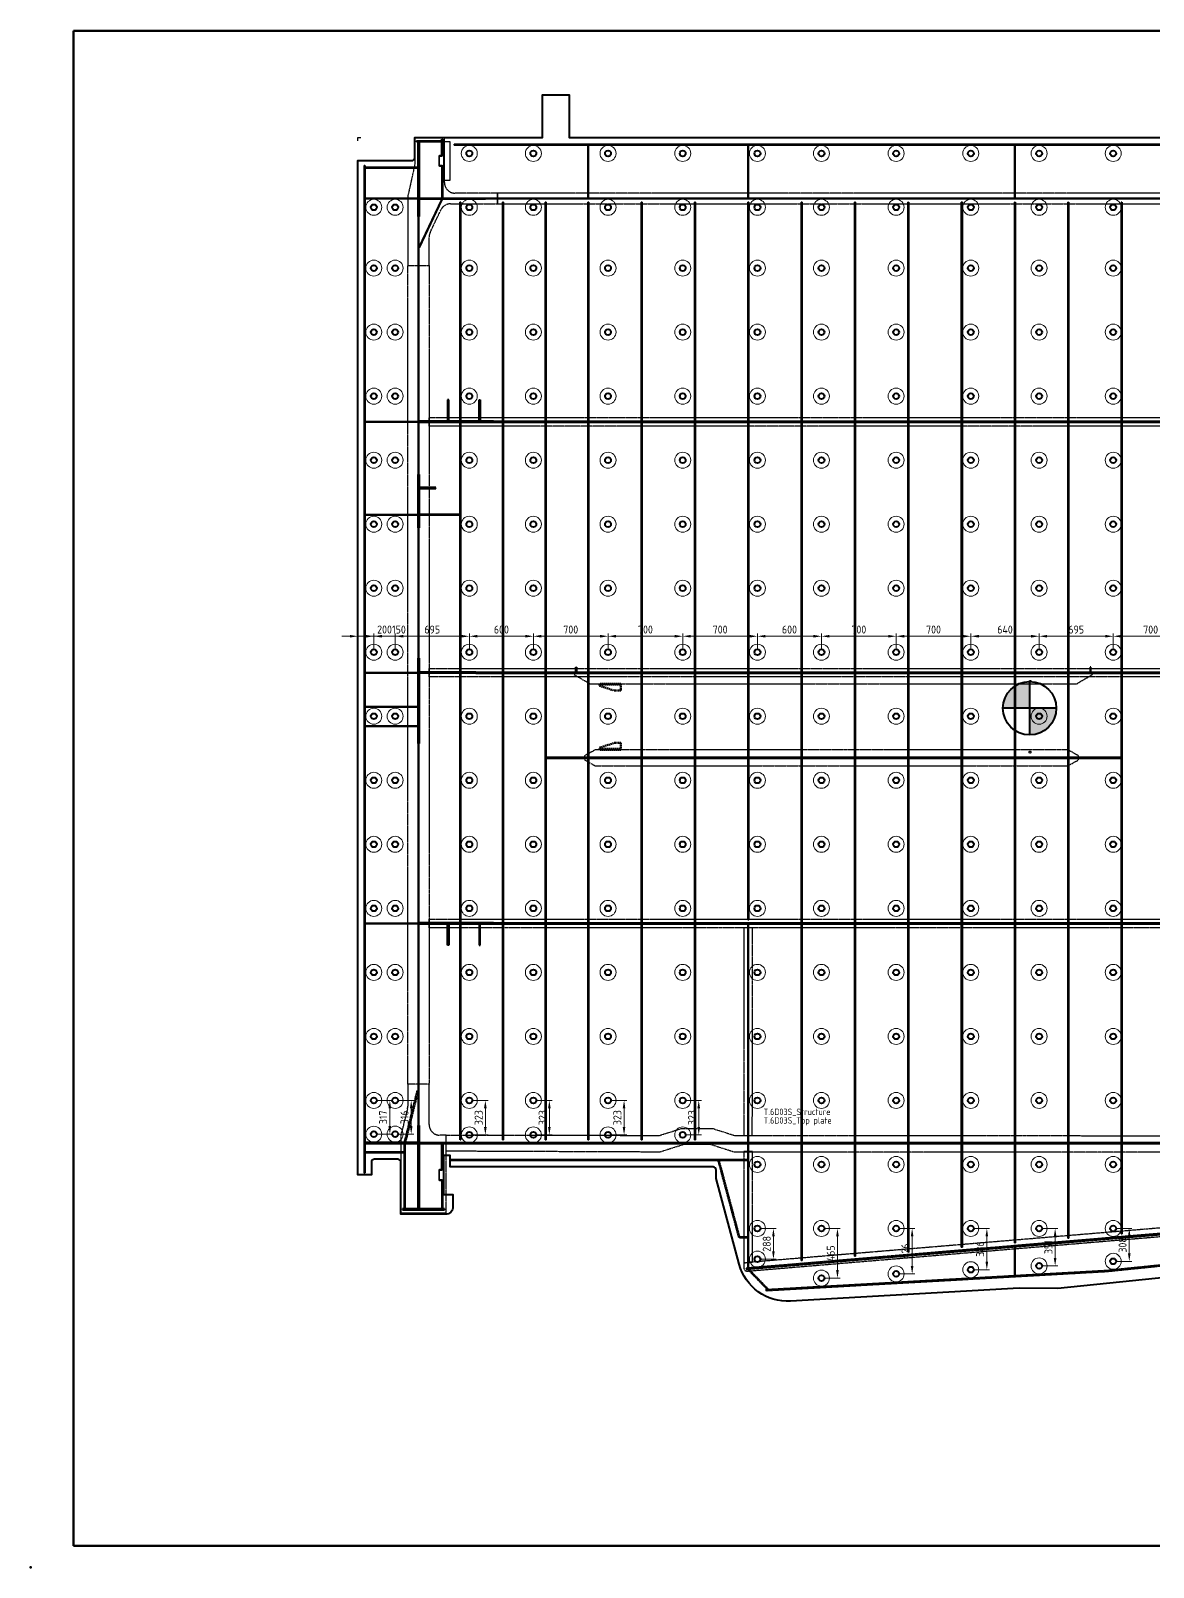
# Model space of a CAD drawing. Header units: millimetres. Extents: x 28536 to 76379, y -1004 to 16786.
# Drawn here: x 55404 to 65925, y 240 to 14640 of the extents above; entities that cross this region are included whole.
import ezdxf

# ---------------------------------------------------------------- set-up
doc = ezdxf.new("R2010")
doc.units = ezdxf.units.MM
for name, pattern in [('ACAD_ISO10W100', [18, 12, -3, 0, -3]), ('AM_ISO02W050', [7.5, 6, -1.5]), ('AM_ISO08W050', [18, 12, -1.5, 3, -1.5]), ('AM_ISO09W050', [22.5, 12, -1.5, 3, -1.5, 3, -1.5])]:
    doc.linetypes.add(name, pattern=pattern)
for name, color, linetype, lineweight in [('AM_BOR', 7, 'Continuous', 50), ('Mechanical-AM_0', 7, 'Continuous', 40), ('Mechanical-AM_11', 3, 'AM_ISO09W050', 25), ('Mechanical-AM_2', 40, 'ACAD_ISO10W100', 70), ('Mechanical-AM_3', 6, 'AM_ISO02W050', 35), ('Mechanical-AM_7', 4, 'AM_ISO08W050', 25), ('Mechanical-AM_9', 253, 'Continuous', 0)]:
    doc.layers.add(name, color=color, linetype=linetype, lineweight=lineweight)
doc.styles.add('ACISOTS', font='isocp.shx', dxfattribs={"height": 1})
doc.styles.get("Standard").update_dxf_attribs({"font": 'ISOCP.SHX'})
doc.dimstyles.new('AM_ISO', dxfattribs={"dimtxt": 3, "dimasz": 3, "dimexe": 1, "dimexo": 1, "dimgap": 1, "dimtad": 1, "dimdec": 0, "dimdsep": 46, "dimtxsty": 'Standard', "dimcen": 0, "dimclrd": 256, "dimclre": 256, "dimclrt": 2, "dimadec": 0, "dimazin": 2, "dimtp": 0.1, "dimtm": 0.1, "dimtfac": 0.71, "dimtdec": 0, "dimtmove": 0, "dimatfit": 3, "dimfxl": 1, "dimtzin": 0, "dimlwd": -1, "dimlwe": -1, "dimarcsym": 1})

# ---------------------------------------------------------------- blocks, each defined once
blk = doc.blocks.new('A1')
at = {"layer": 'AM_BOR', "color": 161}
for p, q in [((16, 576), (816, 576)), ((16, 8), (16, 576)), ((16, 8), (816, 8))]:
    blk.add_line(p, q, dxfattribs=at)
at = {"layer": 'AM_BOR'}
blk.add_point((0, 0), dxfattribs=at)
blk = doc.blocks.new('cover in closed box DN90xSCH40')
for points in [[(30, 51), (5, 51), (5, 45), (30, 45)], [(36, -48), (36, 48), (30, 48), (30, -48)], [(30, -45), (5, -45), (5, -51), (30, -51)]]:
    blk.add_lwpolyline(points, close=True)
for points in [[(5, 51), (2, 51), (5, 48)], [(30, 48), (30, 51), (33, 48)], [(5, -51), (5, -48), (2, -51)], [(30, -48), (30, -51), (33, -48)]]:
    blk.add_solid(points)
blk = doc.blocks.new('stop plate-tv')
blk.add_line((200, 9), (0, 9))
blk.add_lwpolyline([(0, 0), (200, 0), (200, 20), (60, 65), (0, 65)], close=True)
blk = doc.blocks.new('COG')
h = blk.add_hatch(color=256)
edge = h.paths.add_edge_path()
edge.add_line((0, 0), (0, 250))
edge.add_arc((0, 0), 250, 90, 180)
edge.add_line((-250, 0), (0, 0))
edge = h.paths.add_edge_path()
edge.add_line((250, 0), (0, 0))
edge.add_line((0, 0), (0, -250))
edge.add_arc((0, 0), 250, 270, 360)
for p, q in [((0, 250), (0, -250)), ((250, 0), (-250, 0))]:
    blk.add_line(p, q)
blk.add_circle((0, 0), 250)
blk = doc.blocks.new('*D644')
at = {"layer": 'Defpoints', "color": 0, "transparency": 16777216}
for p in [(58620, 8965), (58470, 8815), (58620, 8815)]:
    blk.add_point(p, dxfattribs=at)
at = {"layer": 'Mechanical-AM_9', "transparency": 16777216}
for p, q in [((58395, 8965), (58320, 8965)), ((58470, 8840), (58470, 8990)), ((58470, 8965), (58620, 8965)), ((58620, 8840), (58620, 8990)), ((58695, 8965), (58940, 8965))]:
    blk.add_line(p, q, dxfattribs=at)
for points in [[(58395, 8978), (58395, 8953), (58470, 8965)], [(58695, 8978), (58695, 8953), (58620, 8965)]]:
    blk.add_solid(points, dxfattribs=at)
at = {"layer": 'Mechanical-AM_9', "color": 2, "transparency": 16777216, "insert": (58855, 9028), "char_height": 75, "attachment_point": 5}
blk.add_mtext('150', dxfattribs=at)
blk = doc.blocks.new('*D645')
at = {"layer": 'Defpoints', "color": 0, "transparency": 16777216}
for p in [(58820, 8965), (58620, 8815), (58820, 8815)]:
    blk.add_point(p, dxfattribs=at)
at = {"layer": 'Mechanical-AM_9', "transparency": 16777216}
for p, q in [((58545, 8965), (58470, 8965)), ((58620, 8840), (58620, 8990)), ((58620, 8965), (58820, 8965)), ((58820, 8840), (58820, 8990)), ((58895, 8965), (58970, 8965))]:
    blk.add_line(p, q, dxfattribs=at)
for points in [[(58545, 8978), (58545, 8953), (58620, 8965)], [(58895, 8978), (58895, 8953), (58820, 8965)]]:
    blk.add_solid(points, dxfattribs=at)
at = {"layer": 'Mechanical-AM_9', "color": 2, "transparency": 16777216, "insert": (58720, 9028), "char_height": 75, "attachment_point": 5}
blk.add_mtext('200', dxfattribs=at)
blk = doc.blocks.new('*D646')
at = {"layer": 'Defpoints', "color": 0, "transparency": 16777216}
for p in [(59515, 8965), (58820, 8815), (59515, 8815)]:
    blk.add_point(p, dxfattribs=at)
at = {"layer": 'Mechanical-AM_9', "transparency": 16777216}
for p, q in [((58820, 8840), (58820, 8990)), ((58895, 8965), (59440, 8965)), ((59515, 8840), (59515, 8990))]:
    blk.add_line(p, q, dxfattribs=at)
for points in [[(58895, 8978), (58895, 8953), (58820, 8965)], [(59440, 8978), (59440, 8953), (59515, 8965)]]:
    blk.add_solid(points, dxfattribs=at)
at = {"layer": 'Mechanical-AM_9', "color": 2, "transparency": 16777216, "insert": (59167, 9028), "char_height": 75, "attachment_point": 5}
blk.add_mtext('695', dxfattribs=at)
blk = doc.blocks.new('*D647')
at = {"layer": 'Defpoints', "color": 0, "transparency": 16777216}
for p in [(60115, 8965), (59515, 8815), (60115, 8815)]:
    blk.add_point(p, dxfattribs=at)
at = {"layer": 'Mechanical-AM_9', "transparency": 16777216}
for p, q in [((59515, 8840), (59515, 8990)), ((59590, 8965), (60040, 8965)), ((60115, 8840), (60115, 8990))]:
    blk.add_line(p, q, dxfattribs=at)
for points in [[(59590, 8978), (59590, 8953), (59515, 8965)], [(60040, 8978), (60040, 8953), (60115, 8965)]]:
    blk.add_solid(points, dxfattribs=at)
at = {"layer": 'Mechanical-AM_9', "color": 2, "transparency": 16777216, "insert": (59815, 9028), "char_height": 75, "attachment_point": 5}
blk.add_mtext('600', dxfattribs=at)
blk = doc.blocks.new('*D648')
at = {"layer": 'Defpoints', "color": 0, "transparency": 16777216}
for p in [(60815, 8965), (60115, 8815), (60815, 8815)]:
    blk.add_point(p, dxfattribs=at)
at = {"layer": 'Mechanical-AM_9', "transparency": 16777216}
for p, q in [((60115, 8840), (60115, 8990)), ((60190, 8965), (60740, 8965)), ((60815, 8840), (60815, 8990))]:
    blk.add_line(p, q, dxfattribs=at)
for points in [[(60190, 8978), (60190, 8953), (60115, 8965)], [(60740, 8978), (60740, 8953), (60815, 8965)]]:
    blk.add_solid(points, dxfattribs=at)
at = {"layer": 'Mechanical-AM_9', "color": 2, "transparency": 16777216, "insert": (60465, 9028), "char_height": 75, "attachment_point": 5}
blk.add_mtext('700', dxfattribs=at)
blk = doc.blocks.new('*D649')
at = {"layer": 'Defpoints', "color": 0, "transparency": 16777216}
for p in [(61515, 8965), (60815, 8815), (61515, 8815)]:
    blk.add_point(p, dxfattribs=at)
at = {"layer": 'Mechanical-AM_9', "transparency": 16777216}
for p, q in [((60815, 8840), (60815, 8990)), ((60890, 8965), (61440, 8965)), ((61515, 8840), (61515, 8990))]:
    blk.add_line(p, q, dxfattribs=at)
for points in [[(60890, 8978), (60890, 8953), (60815, 8965)], [(61440, 8978), (61440, 8953), (61515, 8965)]]:
    blk.add_solid(points, dxfattribs=at)
at = {"layer": 'Mechanical-AM_9', "color": 2, "transparency": 16777216, "insert": (61165, 9028), "char_height": 75, "attachment_point": 5}
blk.add_mtext('700', dxfattribs=at)
blk = doc.blocks.new('*D650')
at = {"layer": 'Defpoints', "color": 0, "transparency": 16777216}
for p in [(62215, 8965), (61515, 8815), (62215, 8815)]:
    blk.add_point(p, dxfattribs=at)
at = {"layer": 'Mechanical-AM_9', "transparency": 16777216}
for p, q in [((61515, 8840), (61515, 8990)), ((61590, 8965), (62140, 8965)), ((62215, 8840), (62215, 8990))]:
    blk.add_line(p, q, dxfattribs=at)
for points in [[(61590, 8978), (61590, 8953), (61515, 8965)], [(62140, 8978), (62140, 8953), (62215, 8965)]]:
    blk.add_solid(points, dxfattribs=at)
at = {"layer": 'Mechanical-AM_9', "color": 2, "transparency": 16777216, "insert": (61865, 9028), "char_height": 75, "attachment_point": 5}
blk.add_mtext('700', dxfattribs=at)
blk = doc.blocks.new('*D651')
at = {"layer": 'Defpoints', "color": 0, "transparency": 16777216}
for p in [(62815, 8965), (62215, 8815), (62815, 8815)]:
    blk.add_point(p, dxfattribs=at)
at = {"layer": 'Mechanical-AM_9', "transparency": 16777216}
for p, q in [((62215, 8840), (62215, 8990)), ((62290, 8965), (62740, 8965)), ((62815, 8840), (62815, 8990))]:
    blk.add_line(p, q, dxfattribs=at)
for points in [[(62290, 8978), (62290, 8953), (62215, 8965)], [(62740, 8978), (62740, 8953), (62815, 8965)]]:
    blk.add_solid(points, dxfattribs=at)
at = {"layer": 'Mechanical-AM_9', "color": 2, "transparency": 16777216, "insert": (62515, 9028), "char_height": 75, "attachment_point": 5}
blk.add_mtext('600', dxfattribs=at)
blk = doc.blocks.new('*D652')
at = {"layer": 'Defpoints', "color": 0, "transparency": 16777216}
for p in [(63515, 8965), (62815, 8815), (63515, 8815)]:
    blk.add_point(p, dxfattribs=at)
at = {"layer": 'Mechanical-AM_9', "transparency": 16777216}
for p, q in [((62815, 8840), (62815, 8990)), ((62890, 8965), (63440, 8965)), ((63515, 8840), (63515, 8990))]:
    blk.add_line(p, q, dxfattribs=at)
for points in [[(62890, 8978), (62890, 8953), (62815, 8965)], [(63440, 8978), (63440, 8953), (63515, 8965)]]:
    blk.add_solid(points, dxfattribs=at)
at = {"layer": 'Mechanical-AM_9', "color": 2, "transparency": 16777216, "insert": (63165, 9028), "char_height": 75, "attachment_point": 5}
blk.add_mtext('700', dxfattribs=at)
blk = doc.blocks.new('*D653')
at = {"layer": 'Defpoints', "color": 0, "transparency": 16777216}
for p in [(64215, 8965), (63515, 8815), (64215, 8815)]:
    blk.add_point(p, dxfattribs=at)
at = {"layer": 'Mechanical-AM_9', "transparency": 16777216}
for p, q in [((63515, 8840), (63515, 8990)), ((63590, 8965), (64140, 8965)), ((64215, 8840), (64215, 8990))]:
    blk.add_line(p, q, dxfattribs=at)
for points in [[(63590, 8978), (63590, 8953), (63515, 8965)], [(64140, 8978), (64140, 8953), (64215, 8965)]]:
    blk.add_solid(points, dxfattribs=at)
at = {"layer": 'Mechanical-AM_9', "color": 2, "transparency": 16777216, "insert": (63865, 9028), "char_height": 75, "attachment_point": 5}
blk.add_mtext('700', dxfattribs=at)
blk = doc.blocks.new('*D654')
at = {"layer": 'Defpoints', "color": 0, "transparency": 16777216}
for p in [(64855, 8965), (64215, 8815), (64855, 8815)]:
    blk.add_point(p, dxfattribs=at)
at = {"layer": 'Mechanical-AM_9', "transparency": 16777216}
for p, q in [((64215, 8840), (64215, 8990)), ((64290, 8965), (64780, 8965)), ((64855, 8840), (64855, 8990))]:
    blk.add_line(p, q, dxfattribs=at)
for points in [[(64290, 8978), (64290, 8953), (64215, 8965)], [(64780, 8978), (64780, 8953), (64855, 8965)]]:
    blk.add_solid(points, dxfattribs=at)
at = {"layer": 'Mechanical-AM_9', "color": 2, "transparency": 16777216, "insert": (64535, 9028), "char_height": 75, "attachment_point": 5}
blk.add_mtext('640', dxfattribs=at)
blk = doc.blocks.new('*D655')
at = {"layer": 'Defpoints', "color": 0, "transparency": 16777216}
for p in [(65550, 8965), (64855, 8815), (65550, 8815)]:
    blk.add_point(p, dxfattribs=at)
at = {"layer": 'Mechanical-AM_9', "transparency": 16777216}
for p, q in [((64855, 8840), (64855, 8990)), ((64930, 8965), (65475, 8965)), ((65550, 8840), (65550, 8990))]:
    blk.add_line(p, q, dxfattribs=at)
for points in [[(64930, 8978), (64930, 8953), (64855, 8965)], [(65475, 8978), (65475, 8953), (65550, 8965)]]:
    blk.add_solid(points, dxfattribs=at)
at = {"layer": 'Mechanical-AM_9', "color": 2, "transparency": 16777216, "insert": (65202, 9028), "char_height": 75, "attachment_point": 5}
blk.add_mtext('695', dxfattribs=at)
blk = doc.blocks.new('*D656')
at = {"layer": 'Defpoints', "color": 0, "transparency": 16777216}
for p in [(66250, 8965), (65550, 8815), (66250, 8815)]:
    blk.add_point(p, dxfattribs=at)
at = {"layer": 'Mechanical-AM_9', "transparency": 16777216}
for p, q in [((65550, 8840), (65550, 8990)), ((65625, 8965), (66175, 8965)), ((66250, 8840), (66250, 8990))]:
    blk.add_line(p, q, dxfattribs=at)
for points in [[(65625, 8978), (65625, 8953), (65550, 8965)], [(66175, 8978), (66175, 8953), (66250, 8965)]]:
    blk.add_solid(points, dxfattribs=at)
at = {"layer": 'Mechanical-AM_9', "color": 2, "transparency": 16777216, "insert": (65900, 9028), "char_height": 75, "attachment_point": 5}
blk.add_mtext('700', dxfattribs=at)
blk = doc.blocks.new('*D685')
at = {"layer": 'Defpoints', "color": 0, "transparency": 16777216}
for p in [(64855, 3415), (64855, 3064), (65005, 3064)]:
    blk.add_point(p, dxfattribs=at)
at = {"layer": 'Mechanical-AM_9', "transparency": 16777216}
for p, q in [((64880, 3415), (65030, 3415)), ((65005, 3340), (65005, 3139)), ((64880, 3064), (65030, 3064))]:
    blk.add_line(p, q, dxfattribs=at)
for points in [[(64992, 3340), (65017, 3340), (65005, 3415)], [(64992, 3139), (65017, 3139), (65005, 3064)]]:
    blk.add_solid(points, dxfattribs=at)
at = {"layer": 'Mechanical-AM_9', "color": 2, "transparency": 16777216, "insert": (64942, 3240), "char_height": 75, "attachment_point": 5, "rotation": 90}
blk.add_mtext('351', dxfattribs=at)
blk = doc.blocks.new('*D686')
at = {"layer": 'Defpoints', "color": 0, "transparency": 16777216}
for p in [(65550, 3415), (65550, 3107), (65700, 3107)]:
    blk.add_point(p, dxfattribs=at)
at = {"layer": 'Mechanical-AM_9', "transparency": 16777216}
for p, q in [((65575, 3415), (65725, 3415)), ((65700, 3340), (65700, 3182)), ((65575, 3107), (65725, 3107))]:
    blk.add_line(p, q, dxfattribs=at)
for points in [[(65687, 3340), (65712, 3340), (65700, 3415)], [(65687, 3182), (65712, 3182), (65700, 3107)]]:
    blk.add_solid(points, dxfattribs=at)
at = {"layer": 'Mechanical-AM_9', "color": 2, "transparency": 16777216, "insert": (65637, 3261), "char_height": 75, "attachment_point": 5, "rotation": 90}
blk.add_mtext('308', dxfattribs=at)
blk = doc.blocks.new('*D698')
at = {"layer": 'Defpoints', "color": 0, "transparency": 16777216}
for p in [(64215, 3415), (64215, 3029), (64365, 3029)]:
    blk.add_point(p, dxfattribs=at)
at = {"layer": 'Mechanical-AM_9', "transparency": 16777216}
for p, q in [((64240, 3415), (64390, 3415)), ((64365, 3340), (64365, 3104)), ((64240, 3029), (64390, 3029))]:
    blk.add_line(p, q, dxfattribs=at)
for points in [[(64352, 3340), (64377, 3340), (64365, 3415)], [(64352, 3104), (64377, 3104), (64365, 3029)]]:
    blk.add_solid(points, dxfattribs=at)
at = {"layer": 'Mechanical-AM_9', "color": 2, "transparency": 16777216, "insert": (64302, 3222), "char_height": 75, "attachment_point": 5, "rotation": 90}
blk.add_mtext('386', dxfattribs=at)
blk = doc.blocks.new('*D699')
at = {"layer": 'Defpoints', "color": 0, "transparency": 16777216}
for p in [(63515, 3415), (63515, 2989), (63665, 2989)]:
    blk.add_point(p, dxfattribs=at)
at = {"layer": 'Mechanical-AM_9', "transparency": 16777216}
for p, q in [((63540, 3415), (63690, 3415)), ((63665, 3340), (63665, 3064)), ((63540, 2989), (63690, 2989))]:
    blk.add_line(p, q, dxfattribs=at)
for points in [[(63652, 3340), (63677, 3340), (63665, 3415)], [(63652, 3064), (63677, 3064), (63665, 2989)]]:
    blk.add_solid(points, dxfattribs=at)
at = {"layer": 'Mechanical-AM_9', "color": 2, "transparency": 16777216, "insert": (63602, 3202), "char_height": 75, "attachment_point": 5, "rotation": 90}
blk.add_mtext('426', dxfattribs=at)
blk = doc.blocks.new('*D700')
at = {"layer": 'Defpoints', "color": 0, "transparency": 16777216}
for p in [(62815, 3415), (62815, 2950), (62965, 2950)]:
    blk.add_point(p, dxfattribs=at)
at = {"layer": 'Mechanical-AM_9', "transparency": 16777216}
for p, q in [((62840, 3415), (62990, 3415)), ((62965, 3340), (62965, 3025)), ((62840, 2950), (62990, 2950))]:
    blk.add_line(p, q, dxfattribs=at)
for points in [[(62952, 3340), (62977, 3340), (62965, 3415)], [(62952, 3025), (62977, 3025), (62965, 2950)]]:
    blk.add_solid(points, dxfattribs=at)
at = {"layer": 'Mechanical-AM_9', "color": 2, "transparency": 16777216, "insert": (62902, 3182), "char_height": 75, "attachment_point": 5, "rotation": 90}
blk.add_mtext('465', dxfattribs=at)
blk = doc.blocks.new('*D701')
at = {"layer": 'Defpoints', "color": 0, "transparency": 16777216}
for p in [(62215, 3415), (62215, 3127), (62365, 3127)]:
    blk.add_point(p, dxfattribs=at)
at = {"layer": 'Mechanical-AM_9', "transparency": 16777216}
for p, q in [((62240, 3415), (62390, 3415)), ((62365, 3340), (62365, 3202)), ((62240, 3127), (62390, 3127))]:
    blk.add_line(p, q, dxfattribs=at)
for points in [[(62352, 3340), (62377, 3340), (62365, 3415)], [(62352, 3202), (62377, 3202), (62365, 3127)]]:
    blk.add_solid(points, dxfattribs=at)
at = {"layer": 'Mechanical-AM_9', "color": 2, "transparency": 16777216, "insert": (62302, 3271), "char_height": 75, "attachment_point": 5, "rotation": 90}
blk.add_mtext('288', dxfattribs=at)
blk = doc.blocks.new('*D702')
at = {"layer": 'Defpoints', "color": 0, "transparency": 16777216}
for p in [(61515, 4615), (61515, 4292), (61665, 4292)]:
    blk.add_point(p, dxfattribs=at)
at = {"layer": 'Mechanical-AM_9', "transparency": 16777216}
for p, q in [((61540, 4615), (61690, 4615)), ((61665, 4540), (61665, 4367)), ((61540, 4292), (61690, 4292))]:
    blk.add_line(p, q, dxfattribs=at)
for points in [[(61652, 4540), (61677, 4540), (61665, 4615)], [(61652, 4367), (61677, 4367), (61665, 4292)]]:
    blk.add_solid(points, dxfattribs=at)
at = {"layer": 'Mechanical-AM_9', "color": 2, "transparency": 16777216, "insert": (61602, 4454), "char_height": 75, "attachment_point": 5, "rotation": 90}
blk.add_mtext('323', dxfattribs=at)
blk = doc.blocks.new('*D703')
at = {"layer": 'Defpoints', "color": 0, "transparency": 16777216}
for p in [(60815, 4615), (60815, 4292), (60965, 4292)]:
    blk.add_point(p, dxfattribs=at)
at = {"layer": 'Mechanical-AM_9', "transparency": 16777216}
for p, q in [((60840, 4615), (60990, 4615)), ((60965, 4540), (60965, 4367)), ((60840, 4292), (60990, 4292))]:
    blk.add_line(p, q, dxfattribs=at)
for points in [[(60952, 4540), (60977, 4540), (60965, 4615)], [(60952, 4367), (60977, 4367), (60965, 4292)]]:
    blk.add_solid(points, dxfattribs=at)
at = {"layer": 'Mechanical-AM_9', "color": 2, "transparency": 16777216, "insert": (60902, 4454), "char_height": 75, "attachment_point": 5, "rotation": 90}
blk.add_mtext('323', dxfattribs=at)
blk = doc.blocks.new('*D704')
at = {"layer": 'Defpoints', "color": 0, "transparency": 16777216}
for p in [(60115, 4615), (60115, 4292), (60265, 4292)]:
    blk.add_point(p, dxfattribs=at)
at = {"layer": 'Mechanical-AM_9', "transparency": 16777216}
for p, q in [((60140, 4615), (60290, 4615)), ((60265, 4540), (60265, 4367)), ((60140, 4292), (60290, 4292))]:
    blk.add_line(p, q, dxfattribs=at)
for points in [[(60252, 4540), (60277, 4540), (60265, 4615)], [(60252, 4367), (60277, 4367), (60265, 4292)]]:
    blk.add_solid(points, dxfattribs=at)
at = {"layer": 'Mechanical-AM_9', "color": 2, "transparency": 16777216, "insert": (60202, 4454), "char_height": 75, "attachment_point": 5, "rotation": 90}
blk.add_mtext('323', dxfattribs=at)
blk = doc.blocks.new('*D705')
at = {"layer": 'Defpoints', "color": 0, "transparency": 16777216}
for p in [(59515, 4615), (59515, 4292), (59665, 4292)]:
    blk.add_point(p, dxfattribs=at)
at = {"layer": 'Mechanical-AM_9', "transparency": 16777216}
for p, q in [((59540, 4615), (59690, 4615)), ((59665, 4540), (59665, 4367)), ((59540, 4292), (59690, 4292))]:
    blk.add_line(p, q, dxfattribs=at)
for points in [[(59652, 4540), (59677, 4540), (59665, 4615)], [(59652, 4367), (59677, 4367), (59665, 4292)]]:
    blk.add_solid(points, dxfattribs=at)
at = {"layer": 'Mechanical-AM_9', "color": 2, "transparency": 16777216, "insert": (59602, 4454), "char_height": 75, "attachment_point": 5, "rotation": 90}
blk.add_mtext('323', dxfattribs=at)
blk = doc.blocks.new('*D706')
at = {"layer": 'Defpoints', "color": 0, "transparency": 16777216}
for p in [(58620, 4615), (58620, 4299), (58770, 4299)]:
    blk.add_point(p, dxfattribs=at)
at = {"layer": 'Mechanical-AM_9', "transparency": 16777216}
for p, q in [((58645, 4615), (58795, 4615)), ((58770, 4540), (58770, 4374)), ((58645, 4299), (58795, 4299))]:
    blk.add_line(p, q, dxfattribs=at)
for points in [[(58757, 4540), (58782, 4540), (58770, 4615)], [(58757, 4374), (58782, 4374), (58770, 4299)]]:
    blk.add_solid(points, dxfattribs=at)
at = {"layer": 'Mechanical-AM_9', "color": 2, "transparency": 16777216, "insert": (58707, 4457), "char_height": 75, "attachment_point": 5, "rotation": 90}
blk.add_mtext('317', dxfattribs=at)
blk = doc.blocks.new('*D707')
at = {"layer": 'Defpoints', "color": 0, "transparency": 16777216}
for p in [(58820, 4615), (58820, 4299), (58970, 4299)]:
    blk.add_point(p, dxfattribs=at)
at = {"layer": 'Mechanical-AM_9', "transparency": 16777216}
for p, q in [((58845, 4615), (58995, 4615)), ((58970, 4540), (58970, 4374)), ((58845, 4299), (58995, 4299))]:
    blk.add_line(p, q, dxfattribs=at)
for points in [[(58957, 4540), (58982, 4540), (58970, 4615)], [(58957, 4374), (58982, 4374), (58970, 4299)]]:
    blk.add_solid(points, dxfattribs=at)
at = {"layer": 'Mechanical-AM_9', "color": 2, "transparency": 16777216, "insert": (58907, 4457), "char_height": 75, "attachment_point": 5, "rotation": 90}
blk.add_mtext('316', dxfattribs=at)
blk = doc.blocks.new('PNL_01_2_L.H', base_point=(58469.5, 2732.5))
for centre in [(59514.5, 13490.2), (60114.5, 13490.2), (60814.5, 13490.2), (61514.5, 13490.2), (62214.5, 13490.2), (62814.5, 13490.2), (63514.5, 13490.2), (64214.5, 13490.2), (64854.5, 13490.2), (65549.5, 13490.2), (58619.5, 12985.2), (58819.5, 12985.2), (59514.5, 12985.2), (60114.5, 12985.2), (60814.5, 12985.2), (61514.5, 12985.2), (62214.5, 12985.2), (62814.5, 12985.2), (63514.5, 12985.2), (64214.5, 12985.2), (64854.5, 12985.2), (65549.5, 12985.2), (58619.5, 12415.2), (58819.5, 12415.2), (59514.5, 12415.2), (60114.5, 12415.2), (60814.5, 12415.2), (61514.5, 12415.2), (62214.5, 12415.2), (62814.5, 12415.2), (63514.5, 12415.2), (64214.5, 12415.2), (64854.5, 12415.2), (65549.5, 12415.2), (58619.5, 11815.2), (58819.5, 11815.2), (59514.5, 11815.2), (60114.5, 11815.2), (60814.5, 11815.2), (61514.5, 11815.2), (62214.5, 11815.2), (62814.5, 11815.2), (63514.5, 11815.2), (64214.5, 11815.2), (64854.5, 11815.2), (65549.5, 11815.2), (58619.5, 11215.2), (58819.5, 11215.2), (59514.5, 11215.2), (60114.5, 11215.2), (60814.5, 11215.2), (61514.5, 11215.2), (62214.5, 11215.2), (62814.5, 11215.2), (63514.5, 11215.2), (64214.5, 11215.2), (64854.5, 11215.2), (65549.5, 11215.2), (58619.5, 10615.2), (58819.5, 10615.2), (59514.5, 10615.2), (60114.5, 10615.2), (60814.5, 10615.2), (61514.5, 10615.2), (62214.5, 10615.2), (62814.5, 10615.2), (63514.5, 10615.2), (64214.5, 10615.2), (64854.5, 10615.2), (65549.5, 10615.2), (58619.5, 10015.2), (58819.5, 10015.2), (59514.5, 10015.2), (60114.5, 10015.2), (60814.5, 10015.2), (61514.5, 10015.2), (62214.5, 10015.2), (62814.5, 10015.2), (63514.5, 10015.2), (64214.5, 10015.2), (64854.5, 10015.2), (65549.5, 10015.2), (58619.5, 9415.2), (58819.5, 9415.2), (59514.5, 9415.2), (60114.5, 9415.2), (60814.5, 9415.2), (61514.5, 9415.2), (62214.5, 9415.2), (62814.5, 9415.2), (63514.5, 9415.2), (64214.5, 9415.2), (64854.5, 9415.2), (65549.5, 9415.2), (58619.5, 8815.2), (58819.5, 8815.2), (59514.5, 8815.2), (60114.5, 8815.2), (60814.5, 8815.2), (61514.5, 8815.2), (62214.5, 8815.2), (62814.5, 8815.2), (63514.5, 8815.2), (64214.5, 8815.2), (64854.5, 8815.2), (65549.5, 8815.2), (58619.5, 8215.2), (58819.5, 8215.2), (59514.5, 8215.2), (60114.5, 8215.2), (60814.5, 8215.2), (61514.5, 8215.2), (62214.5, 8215.2), (62814.5, 8215.2), (63514.5, 8215.2), (64214.5, 8215.2), (64854.5, 8215.2), (65549.5, 8215.2), (58619.5, 7615.2), (58819.5, 7615.2), (59514.5, 7615.2), (60114.5, 7615.2), (60814.5, 7615.2), (61514.5, 7615.2), (62214.5, 7615.2), (62814.5, 7615.2), (63514.5, 7615.2), (64214.5, 7615.2), (64854.5, 7615.2), (65549.5, 7615.2), (58619.5, 7015.2), (58819.5, 7015.2), (59514.5, 7015.2), (60114.5, 7015.2), (60814.5, 7015.2), (61514.5, 7015.2), (62214.5, 7015.2), (62814.5, 7015.2), (63514.5, 7015.2), (64214.5, 7015.2), (64854.5, 7015.2), (65549.5, 7015.2), (58619.5, 6415.2), (58819.5, 6415.2), (59514.5, 6415.2), (60114.5, 6415.2), (60814.5, 6415.2), (61514.5, 6415.2), (62214.5, 6415.2), (62814.5, 6415.2), (63514.5, 6415.2), (64214.5, 6415.2), (64854.5, 6415.2), (65549.5, 6415.2), (58619.5, 5815.2), (58819.5, 5815.2), (59514.5, 5815.2), (60114.5, 5815.2), (60814.5, 5815.2), (61514.5, 5815.2), (62214.5, 5815.2), (62814.5, 5815.2), (63514.5, 5815.2), (64214.5, 5815.2), (64854.5, 5815.2), (65549.5, 5815.2), (58619.5, 5215.2), (58819.5, 5215.2), (59514.5, 5215.2), (60114.5, 5215.2), (60814.5, 5215.2), (61514.5, 5215.2), (62214.5, 5215.2), (62814.5, 5215.2), (63514.5, 5215.2), (64214.5, 5215.2), (64854.5, 5215.2), (65549.5, 5215.2), (59514.5, 4615.2), (60114.5, 4615.2), (60814.5, 4615.2), (61514.5, 4615.2), (62214.5, 4615.2), (62814.5, 4615.2), (63514.5, 4615.2), (64214.5, 4615.2), (64854.5, 4615.2), (65549.5, 4615.2), (62214.5, 4015.2), (62814.5, 4015.2), (63514.5, 4015.2), (64214.5, 4015.2), (64854.5, 4015.2), (65549.5, 4015.2), (62814.5, 3415.2), (63514.5, 3415.2)]:
    blk.add_circle(centre, 27.5)
at = {"color": 4}
for centre in [(58619.5, 4615.2), (58819.5, 4615.2), (58619.5, 4298.5), (58819.5, 4299.3), (59514.5, 4292), (60114.5, 4292), (60814.5, 4292), (61514.5, 4292), (62214.5, 3415.2), (64214.5, 3415.2), (64854.5, 3415.2), (65549.5, 3415.2), (62214.5, 3127.4), (64214.5, 3029), (64854.5, 3064.4), (65549.5, 3107.2), (62814.5, 2949.7), (63514.5, 2989.4)]:
    blk.add_circle(centre, 27.5, dxfattribs=at)
at = {"layer": 'Mechanical-AM_9'}
for centre in [(59514.5, 13490.2), (60114.5, 13490.2), (60814.5, 13490.2), (61514.5, 13490.2), (62214.5, 13490.2), (62814.5, 13490.2), (63514.5, 13490.2), (64214.5, 13490.2), (64854.5, 13490.2), (65549.5, 13490.2), (58619.5, 12985.2), (58819.5, 12985.2), (59514.5, 12985.2), (60114.5, 12985.2), (60814.5, 12985.2), (61514.5, 12985.2), (62214.5, 12985.2), (62814.5, 12985.2), (63514.5, 12985.2), (64214.5, 12985.2), (64854.5, 12985.2), (65549.5, 12985.2), (58619.5, 12415.2), (58819.5, 12415.2), (59514.5, 12415.2), (60114.5, 12415.2), (60814.5, 12415.2), (61514.5, 12415.2), (62214.5, 12415.2), (62814.5, 12415.2), (63514.5, 12415.2), (64214.5, 12415.2), (64854.5, 12415.2), (65549.5, 12415.2), (58619.5, 11815.2), (58819.5, 11815.2), (59514.5, 11815.2), (60114.5, 11815.2), (60814.5, 11815.2), (61514.5, 11815.2), (62214.5, 11815.2), (62814.5, 11815.2), (63514.5, 11815.2), (64214.5, 11815.2), (64854.5, 11815.2), (65549.5, 11815.2), (58619.5, 11215.2), (58819.5, 11215.2), (59514.5, 11215.2), (60114.5, 11215.2), (60814.5, 11215.2), (61514.5, 11215.2), (62214.5, 11215.2), (62814.5, 11215.2), (63514.5, 11215.2), (64214.5, 11215.2), (64854.5, 11215.2), (65549.5, 11215.2), (58619.5, 10615.2), (58819.5, 10615.2), (59514.5, 10615.2), (60114.5, 10615.2), (60814.5, 10615.2), (61514.5, 10615.2), (62214.5, 10615.2), (62814.5, 10615.2), (63514.5, 10615.2), (64214.5, 10615.2), (64854.5, 10615.2), (65549.5, 10615.2), (58619.5, 10015.2), (58819.5, 10015.2), (59514.5, 10015.2), (60114.5, 10015.2), (60814.5, 10015.2), (61514.5, 10015.2), (62214.5, 10015.2), (62814.5, 10015.2), (63514.5, 10015.2), (64214.5, 10015.2), (64854.5, 10015.2), (65549.5, 10015.2), (58619.5, 9415.2), (58819.5, 9415.2), (59514.5, 9415.2), (60114.5, 9415.2), (60814.5, 9415.2), (61514.5, 9415.2), (62214.5, 9415.2), (62814.5, 9415.2), (63514.5, 9415.2), (64214.5, 9415.2), (64854.5, 9415.2), (65549.5, 9415.2), (58619.5, 8815.2), (58819.5, 8815.2), (59514.5, 8815.2), (60114.5, 8815.2), (60814.5, 8815.2), (61514.5, 8815.2), (62214.5, 8815.2), (62814.5, 8815.2), (63514.5, 8815.2), (64214.5, 8815.2), (64854.5, 8815.2), (65549.5, 8815.2), (58619.5, 8215.2), (58819.5, 8215.2), (59514.5, 8215.2), (60114.5, 8215.2), (60814.5, 8215.2), (61514.5, 8215.2), (62214.5, 8215.2), (62814.5, 8215.2), (63514.5, 8215.2), (64214.5, 8215.2), (64854.5, 8215.2), (65549.5, 8215.2), (58619.5, 7615.2), (58819.5, 7615.2), (59514.5, 7615.2), (60114.5, 7615.2), (60814.5, 7615.2), (61514.5, 7615.2), (62214.5, 7615.2), (62814.5, 7615.2), (63514.5, 7615.2), (64214.5, 7615.2), (64854.5, 7615.2), (65549.5, 7615.2), (58619.5, 7015.2), (58819.5, 7015.2), (59514.5, 7015.2), (60114.5, 7015.2), (60814.5, 7015.2), (61514.5, 7015.2), (62214.5, 7015.2), (62814.5, 7015.2), (63514.5, 7015.2), (64214.5, 7015.2), (64854.5, 7015.2), (65549.5, 7015.2), (58619.5, 6415.2), (58819.5, 6415.2), (59514.5, 6415.2), (60114.5, 6415.2), (60814.5, 6415.2), (61514.5, 6415.2), (62214.5, 6415.2), (62814.5, 6415.2), (63514.5, 6415.2), (64214.5, 6415.2), (64854.5, 6415.2), (65549.5, 6415.2), (58619.5, 5815.2), (58819.5, 5815.2), (59514.5, 5815.2), (60114.5, 5815.2), (60814.5, 5815.2), (61514.5, 5815.2), (62214.5, 5815.2), (62814.5, 5815.2), (63514.5, 5815.2), (64214.5, 5815.2), (64854.5, 5815.2), (65549.5, 5815.2), (58619.5, 5215.2), (58819.5, 5215.2), (59514.5, 5215.2), (60114.5, 5215.2), (60814.5, 5215.2), (61514.5, 5215.2), (62214.5, 5215.2), (62814.5, 5215.2), (63514.5, 5215.2), (64214.5, 5215.2), (64854.5, 5215.2), (65549.5, 5215.2), (58619.5, 4615.2), (58819.5, 4615.2), (59514.5, 4615.2), (60114.5, 4615.2), (60814.5, 4615.2), (61514.5, 4615.2), (62214.5, 4615.2), (62814.5, 4615.2), (63514.5, 4615.2), (64214.5, 4615.2), (64854.5, 4615.2), (65549.5, 4615.2), (58619.5, 4298.5), (58819.5, 4299.3), (59514.5, 4292), (60114.5, 4292), (60814.5, 4292), (61514.5, 4292), (62214.5, 4015.2), (62814.5, 4015.2), (63514.5, 4015.2), (64214.5, 4015.2), (64854.5, 4015.2), (65549.5, 4015.2), (62214.5, 3415.2), (62814.5, 3415.2), (63514.5, 3415.2), (64214.5, 3415.2), (64854.5, 3415.2), (65549.5, 3415.2), (62214.5, 3127.4), (65549.5, 3107.2), (62814.5, 2949.7), (63514.5, 2989.4), (64214.5, 3029), (64854.5, 3064.4)]:
    blk.add_circle(centre, 75, dxfattribs=at)
for p1, p2, picture, middle in [((58469.5, 8815.2), (58619.5, 8815.2), '*D644', (58854.6, 9027.7)), ((58619.5, 8815.2), (58819.5, 8815.2), '*D645', (58719.5, 9027.7)), ((58819.5, 8815.2), (59514.5, 8815.2), '*D646', (59167, 9027.7)), ((59514.5, 8815.2), (60114.5, 8815.2), '*D647', (59814.5, 9027.7)), ((60114.5, 8815.2), (60814.5, 8815.2), '*D648', (60464.5, 9027.7)), ((60814.5, 8815.2), (61514.5, 8815.2), '*D649', (61164.5, 9027.7)), ((61514.5, 8815.2), (62214.5, 8815.2), '*D650', (61864.5, 9027.7)), ((62214.5, 8815.2), (62814.5, 8815.2), '*D651', (62514.5, 9027.7)), ((62814.5, 8815.2), (63514.5, 8815.2), '*D652', (63164.5, 9027.7)), ((63514.5, 8815.2), (64214.5, 8815.2), '*D653', (63864.5, 9027.7)), ((64214.5, 8815.2), (64854.5, 8815.2), '*D654', (64534.5, 9027.7)), ((64854.5, 8815.2), (65549.5, 8815.2), '*D655', (65202, 9027.7)), ((65549.5, 8815.2), (66249.5, 8815.2), '*D656', (65899.5, 9027.7)), ((58619.5, 4615.2), (58619.5, 4298.5), '*D706', (58707, 4456.8)), ((58819.5, 4615.2), (58819.5, 4299.3), '*D707', (58907, 4457.3)), ((59514.5, 4615.2), (59514.5, 4292), '*D705', (59602, 4453.6)), ((60114.5, 4615.2), (60114.5, 4292), '*D704', (60202, 4453.6)), ((60814.5, 4615.2), (60814.5, 4292), '*D703', (60902, 4453.6)), ((61514.5, 4615.2), (61514.5, 4292), '*D702', (61602, 4453.6)), ((62214.5, 3415.2), (62214.5, 3127.4), '*D701', (62302, 3271.3)), ((62814.5489, 3415.1583), (62814.5489, 2949.7112), '*D700', (62902.0489, 3182.4348)), ((63514.5, 3415.2), (63514.5, 2989.4), '*D699', (63602, 3202.3)), ((64214.5, 3415.2), (64214.5, 3029), '*D698', (64302, 3222.1)), ((64854.5, 3415.2), (64854.5, 3064.4), '*D685', (64942, 3239.8)), ((65549.5, 3415.2), (65549.5, 3107.2), '*D686', (65637, 3261.2))]:
    dim = blk.add_aligned_dim(p1=p1, p2=p2, distance=150, dimstyle='AM_ISO', override={"dimscale": 25}, dxfattribs=at)
    dim.commit()
    dim.dimension.update_dxf_attribs({"geometry": picture, "text_midpoint": middle})

msp = doc.modelspace()

# ---------------------------------------------------------------- linework, layer by layer
msp.add_lwpolyline([(59271.1, 13238.3), (59336.1, 13238.3), (59336.1, 13598.3), (59271.1, 13598.3)], close=True)
at = {"layer": 'Mechanical-AM_0'}
msp.add_lwpolyline([(67949.9, 3151.9), (65028.6, 2854.1), (64668.6, 2854.8), (62524.3, 2733.3, -0.355311), (62043.8, 3080.9), (61828.6, 3884), (61828.6, 3962, 0.4142136), (61798.6, 3992), (59336.1, 3992), (59336.1, 4097.8), (59271.1, 4097.8), (59271.1, 3732.8), (59361.1, 3732.8), (59361.1, 3618.3, -0.4142136), (59291.1, 3548.3), (58873.6, 3548.3), (58873.6, 4034.3, 0.4142136), (58843.6, 4064.3), (58626.6, 4064.3, 0.4142136), (58596.6, 4034.3), (58596.6, 3918.3), (58469.5, 3918.3), (58469.5, 13422.3), (58974.6, 13422.3, 0.4142136), (59004.6, 13452.3), (59004.6, 13638.3), (60200.2, 13638.3), (60200.2, 14038), (60450.2, 14038), (60450.2, 13638.3), (70654.6, 13638.3)], format="xyb", dxfattribs=at)
at = {"layer": 'Mechanical-AM_0', "linetype": 'AM_ISO02W050'}
for points in [[(59256.1, 13598.3), (59019.6, 13598.3), (59019.6, 13608.3), (59256.1, 13608.3)], [(59034.6, 13598.3), (59044.6, 13598.3), (59044.6, 12898.3), (59034.6, 12898.3)], [(59256.1, 13623.3), (59266.1, 13623.3), (59266.1, 13471.8), (59256.1, 13471.8)], [(60624.6, 13070.8), (60630.6, 13070.8), (60630.6, 13568.3), (60624.6, 13568.3)], [(62124.6, 13070.8), (62130.6, 13070.8), (62130.6, 13568.3), (62124.6, 13568.3)], [(64624.6, 13070.8), (64630.6, 13070.8), (64630.6, 13568.3), (64624.6, 13568.3)], [(59256.1, 13070.8), (59266.1, 13070.8), (59266.1, 13369.8), (59256.1, 13369.8)], [(59034.6, 13064.8), (58539.6, 13064.8), (58539.6, 13070.8), (59034.6, 13070.8)], [(59666.6, 13060.8), (59044.6, 13060.8), (59044.6, 13070.8), (59666.6, 13070.8)], [(59666.6, 13070.8), (69992.6, 13070.8), (69992.6, 13064.8), (59666.6, 13064.8)], [(59034.6, 10479.9), (59040.6, 10479.9), (59040.6, 12898.3), (59034.6, 12898.3)], [(59321.1, 10980.8), (59321.1, 11180.8), (59311.1, 11180.8), (59311.1, 10980.8)], [(59606.1, 10980.8), (59606.1, 11180.8), (59616.1, 11180.8), (59616.1, 10980.8)], [(58539.6, 10970.8), (58539.6, 10976.8), (59034.6, 10976.8), (59034.6, 10970.8)], [(59040.6, 10970.8), (59740.6, 10970.8), (59740.6, 10980.8), (59040.6, 10980.8)], [(70618.6, 10970.8), (70618.6, 10976.8), (59740.6, 10976.8), (59740.6, 10970.8)], [(59034.6, 9979.9), (59034.6, 10479.9), (59044.6, 10479.9), (59044.6, 9979.9)], [(59044.6, 10360.3), (59044.6, 10350.3), (59199.6, 10350.3), (59199.6, 10360.3)], [(58539.6, 10100.3), (58539.6, 10106.3), (59034.6, 10106.3), (59034.6, 10100.3)], [(59044.6, 10100.3), (59044.6, 10110.3), (59424.6, 10110.3), (59424.6, 10100.3)], [(59034.6, 8760.3), (59040.6, 8760.3), (59040.6, 9979.9), (59034.6, 9979.9)], [(59044.6, 8760.3), (59044.6, 7960.3), (59034.6, 7960.3), (59034.6, 8760.3)], [(60511.6, 8676.8), (60517.6, 8676.8), (60517.6, 8626.8), (60511.6, 8626.8)], [(65339.6, 8677), (65333.6, 8677), (65333.6, 8627), (65339.6, 8627)], [(58539.6, 8620.8), (58539.6, 8626.8), (59034.6, 8626.8), (59034.6, 8620.8)], [(59574.6, 8630.8), (59574.6, 8620.8), (59044.6, 8620.8), (59044.6, 8630.8)], [(69034.6, 8620.8), (69034.6, 8626.8), (59574.6, 8626.8), (59574.6, 8620.8)], [(58539.6, 8299.8), (58539.6, 8305.8), (59034.6, 8305.8), (59034.6, 8299.8)], [(58539.6, 8118.8), (58539.6, 8124.8), (59034.6, 8124.8), (59034.6, 8118.8)], [(59034.6, 4381), (59040.6, 4381), (59040.6, 7960.3), (59034.6, 7960.3)], [(65632.5, 7828.8), (60242.5, 7828.8), (60242.5, 7822.8), (65632.5, 7822.8)], [(58539.6, 6270.8), (58539.6, 6276.8), (59034.6, 6276.8), (59034.6, 6270.8)], [(59040.6, 6270.8), (59740.6, 6270.8), (59740.6, 6280.8), (59040.6, 6280.8)], [(59321.1, 6270.8), (59321.1, 6070.8), (59311.1, 6070.8), (59311.1, 6270.8)], [(59606.1, 6270.8), (59606.1, 6070.8), (59616.1, 6070.8), (59616.1, 6270.8)], [(70618.6, 6270.8), (70618.6, 6276.8), (59740.6, 6276.8), (59740.6, 6270.8)], [(62124.6, 4217), (62130.6, 4217), (62130.6, 6270.8), (62124.6, 6270.8)], [(58907.7, 4222.5), (59028.7, 4707.6), (59034.6, 4706.2), (58913.6, 4221)], [(59034.6, 4381), (59044.6, 4381), (59044.6, 3598.3), (59034.6, 3598.3)], [(58539.6, 4211), (59034.6, 4211), (59034.6, 4221), (58539.6, 4221)], [(58903.6, 3598.3), (58913.6, 3598.3), (58913.6, 4211), (58903.6, 4211)], [(70208.8, 4211), (70208.8, 4217), (59044.6, 4217), (59044.6, 4211)], [(59256.1, 4211.9), (59266.1, 4211.9), (59266.1, 3966.3), (59256.1, 3966.3)], [(62124.6, 3042.5), (62130.6, 3042.5), (62130.6, 4211), (62124.6, 4211)], [(59256.1, 3598.3), (59266.1, 3598.3), (59266.1, 3864.3), (59256.1, 3864.3)], [(70783.8, 3761), (70783.3, 3767), (62109.1, 3040.7), (62109.6, 3034.7)], [(58888.6, 3588.3), (59281.1, 3588.3), (59281.1, 3598.3), (58888.6, 3598.3)], [(64624.6, 2972.8), (64630.6, 2972.8), (64630.6, 3245.3), (64624.6, 3245.3)], [(62129.4, 3036.4), (62313.8, 2847.1), (62309.5, 2842.9), (62125.1, 3032.2)]]:
    msp.add_lwpolyline(points, close=True, dxfattribs=at)
at = {"layer": 'Mechanical-AM_0'}
msp.add_lwpolyline([(59046.1, 12607.2), (59261.6, 13058.4), (59256.1, 13060.8), (59040.6, 12609.6)], close=True, dxfattribs=at)
at = {"layer": 'Mechanical-AM_11', "color": 3}
for points in [[(59338.5, 13017.8), (59777.6, 13017.8), (59777.6, 13117.8), (59381.1, 13117.8, -0.4142136), (59281.1, 13217.8), (59281.1, 13638.3), (59004.6, 13638.3), (59004.6, 13393.3), (58937.6, 13085.8), (58937.6, 12438.8), (59137.6, 12438.8), (59137.6, 12706.5, -0.1118633), (59147.3, 12749.6), (59248.2, 12960.9, -0.2889612)], [(58934.6, 4536.7), (58873.6, 4292), (58873.6, 3561.5), (59296.1, 3561.5), (59296.1, 4289.2), (59237.6, 4289.2, -0.4142136), (59137.6, 4389.2), (59137.6, 4766), (58937.6, 4766), (58937.6, 4560.9, -0.0611865)], [(62120, 3015.5), (70661.8, 3730.7), (70661.8, 3811), (62087.5, 3092.9), (62087.5, 3045.3, 0.4388935)]]:
    msp.add_lwpolyline(points, format="xyb", close=True, dxfattribs=at)
for points in [[(59777.6, 13017.8), (69881.5, 13017.8), (69881.5, 13117.8), (59777.6, 13117.8)], [(59137.6, 4766), (58937.6, 4766), (58937.6, 12438.8), (59137.6, 12438.8)], [(70546.6, 10933.8), (59137.6, 10933.8), (59137.6, 11013.8), (70546.6, 11013.8)], [(69365.1, 8663.8), (70358.1, 8663.8), (70358.1, 8583.8), (69365.1, 8583.8), (69335.1, 8593.8), (69235.1, 8593.8), (69205.1, 8583.8), (59137.6, 8583.8), (59137.6, 8663.8), (69205.1, 8663.8), (69235.1, 8673.8), (69335.1, 8673.8)], [(60496.6, 8620.8), (60496.6, 8605.8), (60643.8, 8520.8), (65207.3, 8520.8), (65354.6, 8605.8), (65354.6, 8620.8)], [(65224.6, 7843.8), (65125.8, 7900.8), (60693.3, 7900.8), (60594.6, 7843.8), (60594.6, 7807.8), (60693.3, 7750.8), (65125.8, 7750.8), (65224.6, 7807.8)], [(70546.8, 6233.8), (59137.6, 6233.8), (59137.6, 6313.8), (70546.8, 6313.8)], [(62166.9, 4287.1), (62167.5, 6233.8), (62087.5, 6233.8), (62086.9, 4287.2)], [(61998.9, 4287.3), (70363.8, 4281), (70363.8, 4131), (61996.8, 4130.6), (61775.3, 4201), (61521.8, 4201), (61301, 4131), (59296.1, 4139.2), (59296.1, 4289.2), (61298.8, 4287.7), (61498.6, 4351), (61798.6, 4351)], [(62167.6, 3099.6), (62167.5, 4137.1), (62087.5, 4137.1), (62087.5, 3092.9)]]:
    msp.add_lwpolyline(points, close=True, dxfattribs=at)
at = {"layer": 'Mechanical-AM_11'}
for centre in [(64769.6, 8542.8), (64769.6, 7878.8)]:
    msp.add_circle(centre, 9, dxfattribs=at)
at = {"layer": 'Mechanical-AM_3', "color": 30, "linetype": 'AM_ISO02W050'}
for points in [[(59371.1, 13568.3), (70288.1, 13568.3), (70288.1, 13578.3), (59371.1, 13578.3)], [(58539.6, 13377.3), (58539.6, 3932.3), (58529.6, 3932.3), (58529.6, 13377.3)], [(59424.6, 4247), (59424.6, 13034.8), (59434.6, 13034.8), (59434.6, 4247)], [(59824.6, 4247), (59824.6, 13034.8), (59834.6, 13034.8), (59834.6, 4247)], [(60224.6, 4247), (60224.6, 13034.8), (60234.6, 13034.8), (60234.6, 4247)], [(60624.6, 4247), (60624.6, 13034.8), (60634.6, 13034.8), (60634.6, 4247)], [(61124.6, 4247), (61124.6, 13034.8), (61134.6, 13034.8), (61134.6, 4247)], [(61624.6, 4247), (61624.6, 13034.8), (61634.6, 13034.8), (61634.6, 4247)], [(62124.6, 6306.8), (62124.6, 13034.8), (62134.6, 13034.8), (62134.6, 6306.8)], [(62624.6, 3113.8), (62624.6, 13034.8), (62634.6, 13034.8), (62634.6, 3113.8)], [(63124.6, 3155.8), (63124.6, 13034.8), (63134.6, 13034.8), (63134.6, 3155.8)], [(63625.1, 3197.7), (63625.1, 13034.8), (63635.1, 13034.8), (63635.1, 3197.7)], [(64125.1, 3239.6), (64125.1, 13034.8), (64135.1, 13034.8), (64135.1, 3239.6)], [(64624.6, 3281.4), (64624.6, 13034.8), (64634.6, 13034.8), (64634.6, 3281.4)], [(65124.6, 3323.3), (65124.6, 13034.8), (65134.6, 13034.8), (65134.6, 3323.3)], [(65624.6, 3365.2), (65624.6, 13034.8), (65634.6, 13034.8), (65634.6, 3365.2)], [(62295.1, 2831.8), (65485.3, 3011.2), (69155.9, 3385.4), (70992.3, 3646.4), (70990.9, 3656.3), (69154.7, 3395.4), (65484.5, 3021.2), (62294.5, 2841.8)]]:
    msp.add_lwpolyline(points, close=True, dxfattribs=at)
at = {"layer": 'Mechanical-AM_3', "linetype": 'AM_ISO02W050'}
for points in [[(58539.6, 13352.3), (59034.6, 13352.3), (59034.6, 13362.3), (58539.6, 13362.3)], [(58539.6, 4124.3), (58539.6, 4134.3), (58903.6, 4134.3), (58903.6, 4124.3)], [(59341.1, 4052), (59341.1, 4062), (62124.6, 4062), (62124.6, 4052)], [(61846.3, 4049.6), (61856, 4052.2), (62047.7, 3336.8), (62038, 3334.2)], [(62047.7, 3326.8), (62047.7, 3336.8), (62124.6, 3336.8), (62124.6, 3326.8)]]:
    msp.add_lwpolyline(points, close=True, dxfattribs=at)
at = {"layer": 'Mechanical-AM_7'}
msp.add_lwpolyline([(58469.6, 13609.7), (58469.6, 13638.3), (58497.5, 13638.3)], dxfattribs=at)

# ---------------------------------------------------------------- block references
at = {"rotation": 180}
for p in [(59266.1, 13420.8), (59266.1, 3915.3)]:
    msp.add_blockref('cover in closed box DN90xSCH40', p, dxfattribs=at)
at = {"layer": 'Mechanical-AM_0', "lineweight": 0, "xscale": 25, "yscale": 25, "zscale": 25}
msp.add_blockref('A1', (55404.1, 240), dxfattribs=at)
at = {"layer": 'Mechanical-AM_0'}
for name, p in [('PNL_01_2_L.H', (58469.5, 2732.5)), ('COG', (64766, 8290.7))]:
    msp.add_blockref(name, p, dxfattribs=at)
at = {"layer": 'Mechanical-AM_2', "rotation": 180}
msp.add_blockref('stop plate-tv', (60934.6, 8520.8), dxfattribs=at)
at = {"layer": 'Mechanical-AM_2', "xscale": -1}
msp.add_blockref('stop plate-tv', (60934.6, 7900.8), dxfattribs=at)

# ---------------------------------------------------------------- texts
at = {"layer": 'Mechanical-AM_9', "char_height": 60, "width": 700.989, "attachment_point": 7, "style": 'ACISOTS'}
for s, insert in [('T.6D03S_Structure', (62272.5, 4472.6)), ('T.6D03S_Top plate', (62272.5, 4379.9))]:
    msp.add_mtext(s, dxfattribs=dict(at, insert=insert))

doc.saveas('drawing.dxf')
